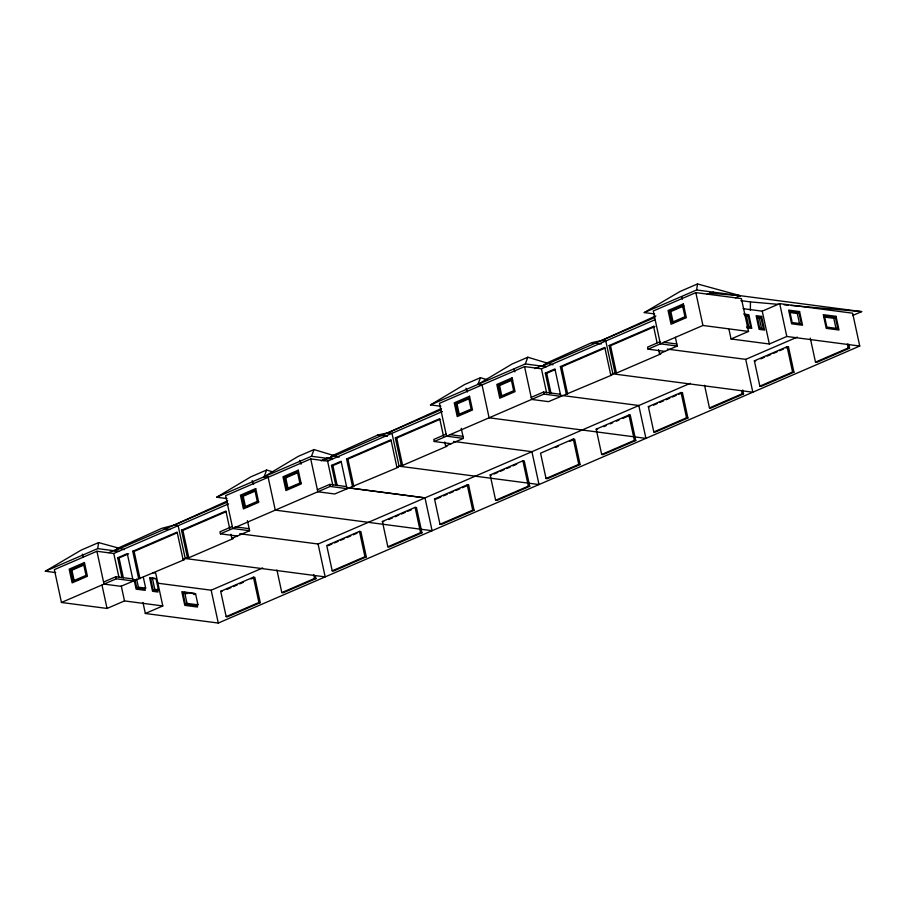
<?xml version="1.0" encoding="UTF-8"?>
<svg xmlns="http://www.w3.org/2000/svg" width="907" height="907" viewBox="0 0 907 907"><rect width="100%" height="100%" fill="white"/><g stroke="black" fill="none" stroke-linecap="round" stroke-linejoin="round"><path stroke-width="1.36" d="M750.35 310.398L750.44 301.906L740.838 300.648M55.724 572.578L45.35 571.217L97.718 548.599L98.591 542.59L124.35 549.653M654.65 313.935L644.265 312.575L696.633 289.968L697.506 283.948L740.395 295.705L735.486 297.825M273.268 472.025L266.635 470.019L264.13 476.719L268.223 477.275M227.045 498.589L216.671 497.229L311.486 456.278L314.003 449.566L339.105 457.139M477.955 384.387L480.461 377.686L487.093 379.682M440.87 406.257L430.485 404.896L525.312 363.945L527.829 357.222L552.919 364.807M216.671 497.229L250.82 476.844L266.635 470.019M430.485 404.896L464.633 384.511L480.461 377.686M45.35 571.217L81.131 550.13L98.591 542.59M644.265 312.575L680.057 291.487L697.506 283.948M328.357 458.5L333.719 455.518L331.225 456.595M116.527 548.814L161.593 528.396L174.031 525.142L227.646 500.811M322.779 459.985L327.903 457.661M331.735 455.926L377.822 435.02L387.811 432.82L392.005 433.319L399.057 466.187L539.007 484.542L531.91 451.697M387.913 432.775L441.471 408.479M545.561 363.582L591.647 342.687L601.624 340.488L605.785 340.998L612.883 373.843L752.833 392.209L745.724 359.365L667.303 349.104M601.681 340.465L655.886 315.897M314.003 449.566L298.188 456.391L264.039 476.776L268.143 477.309L275.286 510.131L432.095 530.708L424.998 497.875L346.939 487.603M527.829 357.222L512.002 364.058L477.853 384.443L482.048 384.942L489.1 417.798L645.92 438.376L638.811 405.531M228.587 503.884L113.772 553.474L96.913 551.263L54.363 569.63L61.461 602.475L107.049 608.45L124.497 600.922L162.795 605.944L155.698 573.099L152.954 572.736M442.412 411.551L327.597 461.13L310.727 458.919L225.639 495.664L232.736 528.509L249.606 530.72L247.418 520.641M654.899 319.797L541.422 368.798L524.552 366.587L439.453 403.332L446.561 436.176L463.42 438.387L461.244 428.297M728.99 329.4L731.053 338.98L748.513 331.44L741.416 298.607L695.828 292.621L653.278 310.999L660.375 343.832L677.246 346.055L675.352 337.302M108.795 552.646L119.089 548.202L114.577 550.81L227.079 502.229M321.237 460.903L328.731 457.672M535.062 368.571L541.298 365.872M543.792 364.795L547.533 363.185L542.182 366.156L654.673 317.575M707.029 294.31L713.503 292.179M323.493 460.597L440.893 409.896M70.553 570.038L83.648 564.381L86.018 575.378L72.934 581.036L70.553 570.038L71.914 570.208L83.818 565.072M250.332 505.199L245.57 507.251L244.21 507.07L241.829 496.072L254.912 490.415L257.293 501.424L258.665 501.594M284.367 477.694L285.739 477.876L288.12 488.873L286.748 488.703L284.367 477.694L297.462 472.048L299.843 483.046L301.215 483.227M455.643 403.728L468.738 398.082L471.118 409.08L458.024 414.737L455.643 403.728L457.015 403.91L468.919 398.774M498.192 385.362L499.564 385.543L501.945 396.54L500.573 396.359L498.192 385.362L511.287 379.704L512.648 379.886M669.468 311.396L682.563 305.738L683.923 305.92L670.84 311.577L669.468 311.396L671.849 322.393L684.944 316.747L682.563 305.738M241.829 496.072L243.189 496.254L255.094 491.106M285.739 477.876L297.643 472.74M499.564 385.543L511.457 380.396M122.003 577.748L117.683 557.771L127.286 553.621L133.204 580.99L116.334 578.779L61.461 602.475M138.658 578.632L132.739 551.263L177.137 532.092L183.055 559.46L184.427 559.642L120.88 586.319L104.01 584.097L96.913 551.263M230.934 534.291L231.818 538.407L233.19 538.577L188.792 557.76L187.42 557.578L181.502 530.21L225.9 511.038L229.754 528.826M335.828 485.415L331.508 465.427L341.111 461.289L347.018 488.658L330.159 486.435L220.412 533.838L219.97 531.785L232.294 526.457M352.483 486.299L346.565 458.931L390.962 439.759L396.881 467.128L398.241 467.298L334.694 493.975L317.824 491.764L310.727 458.919M444.759 441.958L445.643 446.063L447.015 446.244L402.606 465.416L401.245 465.234L395.327 437.866L439.725 418.694L443.568 436.482M549.653 393.082L545.322 373.094L554.925 368.945L560.843 396.314L543.973 394.103L434.226 441.494L433.784 439.442L446.119 434.124M566.297 393.955L560.379 366.587L604.788 347.415L610.706 374.784L612.066 374.965L548.52 401.642L531.649 399.431L524.552 366.587M609.141 345.533L653.55 326.361L654.911 326.543L610.513 345.714L609.141 345.533L615.059 372.902L616.431 373.083L660.829 353.911L659.468 353.73L658.573 349.626M117.683 557.771L119.055 557.941L128.658 553.803M132.739 551.263L134.111 551.445L177.239 532.817M181.502 530.21L182.874 530.391L226.002 511.763M331.508 465.427L332.869 465.608L341.27 461.98M346.565 458.931L347.925 459.112L391.064 440.485M395.327 437.866L396.688 438.047L439.827 419.419M545.322 373.094L546.694 373.276L555.095 369.648M560.379 366.587L561.75 366.768L604.878 348.141M244.21 507.07L257.293 501.424M286.748 488.703L299.843 483.046M500.573 396.359L513.668 390.713L511.287 379.704M76.676 580.185L82.628 577.612M292.882 486.821L296.453 485.279M462.967 413.377L468.919 410.803M503.136 396.03L506.696 394.488M681.542 318.981L685.114 317.439M103.568 582.045L115.892 576.727L132.762 578.938M317.382 489.712L329.717 484.383L346.576 486.606M531.207 397.379L543.531 392.051L560.401 394.262M659.933 341.78L647.609 347.109L648.052 349.161L664.922 351.372M648.052 349.161L702.925 325.466L748.513 331.44M183.055 559.46L187.42 557.578M231.818 538.407L249.606 530.72M396.881 467.128L401.245 465.234M445.643 446.063L463.42 438.387M610.706 374.784L615.059 372.902M659.468 353.73L677.246 346.055M746.949 326.441L750.599 326.917L748.23 315.976L746.586 316.679L748.955 327.631M743.105 308.652L762.243 311.169L779.703 303.63L852.637 313.198L859.734 346.043L218.281 623.052L145.335 613.483L142.977 602.531M152.433 578.394L150.789 579.108L153.158 590.049L156.809 590.525L158.442 589.822L156.072 578.881L152.433 578.394L154.791 589.346L158.442 589.822M756.926 318.04L760.996 317.643L763.354 328.595L759.715 328.119L757.345 317.167L760.996 317.643M134.973 579.686L136.742 587.895L138.386 587.192L145.676 588.144L143.306 577.203M145.676 588.144L144.043 588.858L136.742 587.895M153.158 590.049L154.791 589.346M789.509 312.484L797.321 313.505L798.965 312.802L801.323 323.754L792.208 322.552L789.838 311.611L798.965 312.802M183.021 593.167L184.665 592.452L195.606 593.892L197.964 604.833L196.331 605.547L185.391 604.107L183.021 593.167L187.125 593.7M145.335 613.483L162.795 605.944M731.053 338.98L769.351 344.002L786.8 336.474L859.734 346.043M193.962 594.595L195.606 593.892M824.214 317.042L833.794 318.289L835.426 317.586L837.796 328.538L826.855 327.098L824.486 316.146L835.426 317.586M157.875 583.212L211.172 590.208L262.701 567.963M690.34 383.287L318.085 544.041L325.182 576.886L185.243 558.519L178.135 525.675L174.031 525.142M745.679 359.387L797.253 337.121M852.546 315.545L861.65 311.611L696.633 289.968M185.391 604.107L187.023 603.404L197.964 604.833M220.696 591.307L253.427 577.181L254.799 577.351L260.264 602.667L227.544 616.805L226.172 616.624L220.696 591.307L222.068 591.489M359.467 531.389L326.735 545.515L332.211 570.832L333.583 571.013L366.303 556.875L360.839 531.559L359.467 531.389L364.943 556.705L366.303 556.875M382.38 521.491L415.1 507.353L416.472 507.535L421.948 532.851L389.216 546.989L387.845 546.808L382.38 521.491L383.74 521.672M434.521 498.975L467.252 484.837L468.613 485.018L474.089 510.335L441.358 524.473L439.997 524.291L434.521 498.975L435.893 499.156L440.927 496.979M490.154 474.951L522.885 460.813L524.257 460.994L529.722 486.311L497.002 500.437L495.63 500.267L490.154 474.951L491.526 475.121M573.292 439.045L540.561 453.183L546.037 478.499L547.397 478.681L580.129 464.543L574.653 439.226L573.292 439.045L578.757 464.361L580.129 464.543M596.194 429.158L628.925 415.021L630.286 415.202L635.762 440.519L603.042 454.645L601.67 454.475L596.194 429.158L597.566 429.328M648.346 406.631L681.066 392.504L682.438 392.686L687.914 418.002L655.183 432.129L653.811 431.947L648.346 406.631L649.707 406.812M754.375 360.839L787.106 346.712L788.478 346.893L793.954 372.21L761.222 386.337L759.851 386.155L754.375 360.839L755.746 361.02M227.101 589.312L230.877 587.679M233.394 586.591L237.169 584.97M239.686 583.881L243.461 582.249M251.024 578.983L253.541 577.895M328.107 545.697L331.883 544.064M334.4 542.976L338.175 541.343M340.692 540.266L344.467 538.633M346.984 537.545L350.76 535.912M353.277 534.824L357.052 533.191M388.774 519.496L392.55 517.863M395.067 516.775L398.842 515.153M401.37 514.065L405.146 512.432M407.662 511.344L411.438 509.711M443.444 495.891L447.219 494.258M449.736 493.17L453.511 491.537M456.028 490.449L459.804 488.828M462.321 487.739L468.613 485.018M494.043 474.044L497.818 472.411M500.335 471.323L504.111 469.69M506.628 468.602L510.403 466.969M512.92 465.881L516.695 464.259M555.776 447.378L558.293 446.289M569.619 441.403L573.394 439.77M603.858 426.619L606.375 425.53M610.15 423.898L612.667 422.809M616.443 421.177L618.959 420.088M622.735 418.467L630.286 415.202M653.482 405.18L657.258 403.558M659.774 402.47L663.561 400.837M666.078 399.749L669.854 398.116M672.37 397.028L676.146 395.395M678.663 394.318L682.438 392.686M760.78 358.855L764.556 357.222M767.073 356.134L770.848 354.501M773.365 353.413L777.152 351.78M779.669 350.692L783.444 349.07M785.961 347.982L788.478 346.893M226.172 616.624L258.903 602.497L260.264 602.667M276.918 569.947L281.805 592.6L314.536 578.462L315.908 578.643L315.33 575.979M332.211 570.832L364.943 556.705M387.845 546.808L420.576 532.67L421.948 532.851M439.997 524.291L472.717 510.153L474.089 510.335M495.63 500.267L528.362 486.129L529.722 486.311M546.037 478.499L578.757 464.361M601.67 454.475L634.401 440.337L635.762 440.519M653.811 431.947L686.542 417.821L687.914 418.002M704.558 385.271L709.455 407.923L742.175 393.797L743.547 393.967L742.686 389.976M759.851 386.155L792.582 372.029L793.954 372.21M810.302 338.152L815.495 362.131L848.215 348.005L849.587 348.175L848.725 344.184M315.908 578.643L283.177 592.781L281.805 592.6M743.547 393.967L710.816 408.105L709.455 407.923M849.587 348.175L816.856 362.312L815.495 362.131M709.603 293.199L740.395 295.705M750.44 301.906L778.591 304.367M784.226 304.854L788.444 305.228M791.267 305.478L861.65 311.611M743.638 314.037L748.842 314.729L751.801 328.413L746.597 327.722M744.579 315.5L748.23 315.976M663.833 342.29L676.803 343.991M591.647 342.687L601.239 343.946M525.312 363.945L546.286 366.7M560.662 395.305L638.868 405.508M458.024 414.737L459.396 414.918L457.015 403.91M450.008 434.634L462.978 436.335M453.489 441.437L531.956 451.686M434.226 441.494L451.096 443.704M377.822 435.02L387.425 436.278M311.486 456.278L332.461 459.033M346.848 487.649L424.998 497.875M234.89 526.797L249.164 528.668M239.72 533.758L318.13 544.019M220.412 533.838L237.271 536.048M164.337 528.758L169.824 529.473M97.718 548.599L118.681 551.354M155.052 578.337L149.587 577.612L152.546 591.296L158.011 592.022L157.421 589.278M194.586 593.348L181.819 591.67L184.779 605.354L197.533 607.032L196.944 604.3M72.934 581.036L74.295 581.217L71.914 570.208M513.929 369.262L514.881 371.87M466.017 388.253L467.4 392.005M299.627 460.303L301.067 464.214M252.191 480.597L253.575 484.338M681.576 296.612L682.336 299.185M82.333 554.154L83.127 556.83M847.353 344.002L848.215 348.005M833.794 318.289L836.163 329.241M797.321 313.505L799.691 324.457M779.703 303.63L786.8 336.474M787.106 346.712L792.582 372.029M762.243 311.169L769.351 344.002M759.352 318.357L761.721 329.298M741.609 391.132L742.175 393.797M695.828 292.621L702.925 325.466M670.84 311.577L673.221 322.575M681.066 392.504L686.542 417.821M653.55 326.361L657.099 342.778M628.925 415.021L634.401 440.337M610.513 345.714L616.431 373.083M561.75 366.768L567.669 394.137M546.694 373.276L551.014 393.264M541.422 368.798L546.626 392.89M543.531 392.051L543.973 394.103M522.885 460.813L528.362 486.129M467.252 484.837L472.717 510.153M415.1 507.353L420.576 532.67M396.688 438.047L402.606 465.416M347.925 459.112L353.843 486.481M332.869 465.608L337.2 485.596M327.597 461.13L332.801 485.234M329.717 484.383L330.159 486.435M313.675 574.471L314.536 578.462M243.189 496.254L245.57 507.251M253.427 577.181L258.903 602.497M211.172 590.208L218.281 623.052M182.874 530.391L188.792 557.76M184.665 592.452L187.023 603.404M144.655 587.611L145.245 590.344L136.129 589.142L134.055 579.573M134.111 551.445L140.029 578.813M136.606 578.983L138.386 587.192M119.055 557.941L123.375 577.929M121.243 585.865L124.497 600.922M113.772 553.474L118.987 577.566M115.892 576.727L116.334 578.779M102.015 585.196L107.049 608.45M84.442 562.544L69.17 569.131L72.141 582.872L87.412 576.274L84.442 562.544M255.717 488.578L240.434 495.177L243.405 508.906L258.688 502.319L255.717 488.578M298.256 470.2L282.984 476.799L285.954 490.54L301.226 483.941L298.256 470.2M469.531 396.246L454.26 402.833L457.23 416.574L472.502 409.975L469.531 396.246M512.081 377.868L496.809 384.466L499.78 398.207L515.051 391.609L512.081 377.868M683.356 303.902L668.085 310.5L671.055 324.241L686.327 317.643L683.356 303.902M799.577 311.555L788.637 310.115L791.596 323.799L802.536 325.239L799.577 311.555M836.039 316.339L823.284 314.661L826.243 328.345L838.998 330.023L836.039 316.339M761.608 316.396L756.132 315.681L759.091 329.366L764.567 330.08L761.608 316.396"/></g></svg>
